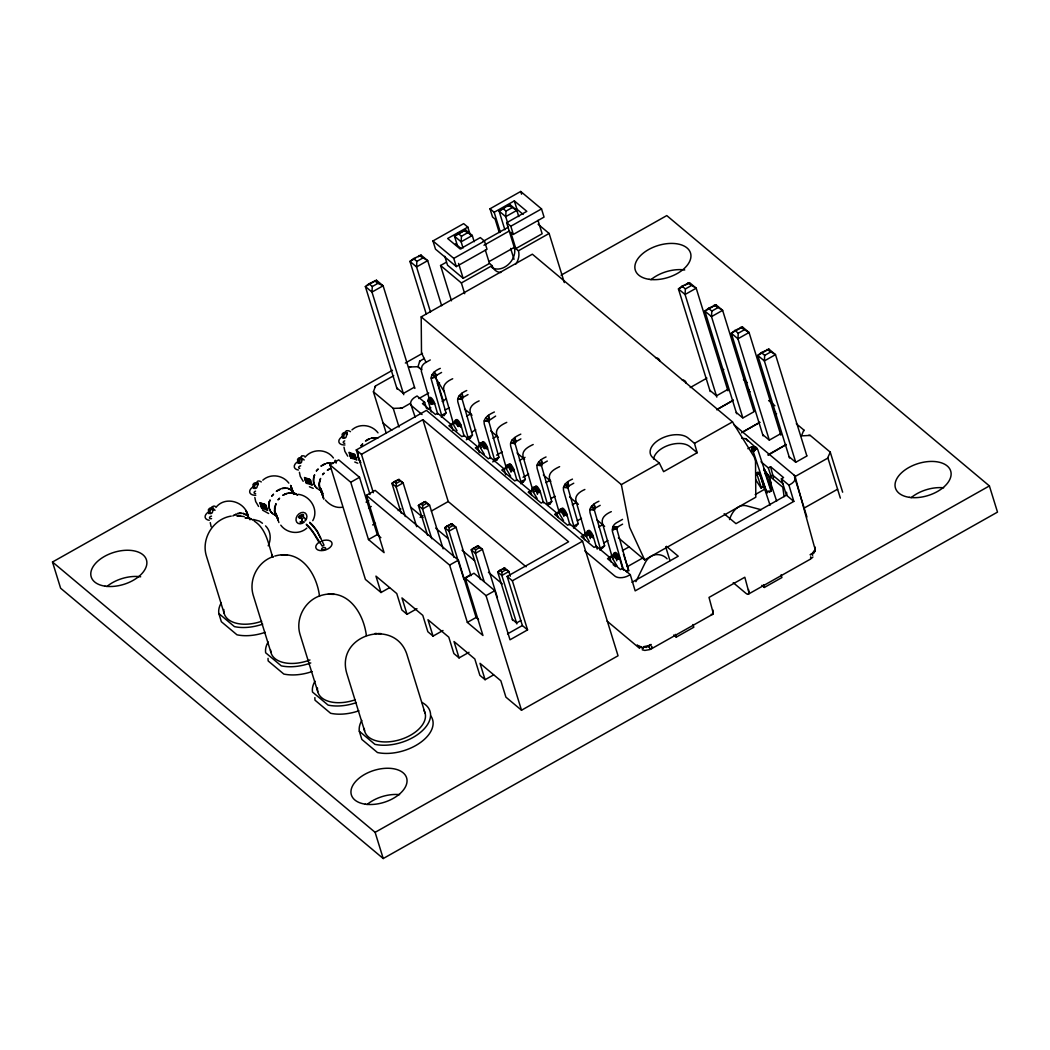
<?xml version="1.0" encoding="UTF-8"?>
<svg xmlns="http://www.w3.org/2000/svg" width="1050" height="1050" viewBox="0 0 1050 1050"><rect width="100%" height="100%" fill="white"/><g stroke="black" fill="none" stroke-linecap="round" stroke-linejoin="round"><path stroke-width="1.5" d="M397.136 389.156L365.361 286.532L368.996 283.749L372.304 286.519L371.976 292.071L403.738 394.695M401.152 513.082L391.952 483.381L394.249 481.622L396.322 483.367L396.126 486.872L405.313 516.574M426.313 314.265L409.946 261.397L413.582 258.615L416.876 261.371L416.548 266.936L430.513 312.021M427.586 535.238L418.386 505.536L420.683 503.777L422.756 505.523L422.559 509.014L431.747 538.716M457.406 245.582L454.519 236.25L458.154 233.468L461.462 236.237L461.134 241.789L463.05 248.01M454.02 557.379L444.819 527.678L447.116 525.919L449.19 527.664L448.993 531.169L463.995 579.626M480.454 579.534L471.253 549.832L473.55 548.074L475.624 549.819L475.414 553.311L484.129 581.451M504.879 229.779L499.104 211.116L502.74 208.333L506.034 211.102L505.706 216.654L507.636 222.876M512.689 620.445L497.687 571.974L499.984 570.229L502.058 571.961L501.848 575.466L516.849 623.923M710.22 391.571L678.444 288.947L682.08 286.164L685.388 288.934L685.059 294.486L716.822 397.11M736.654 413.713L704.878 311.089L708.514 308.306L711.821 311.076L711.493 316.627L742.783 417.703M763.087 435.868L731.312 333.244L734.947 330.461L738.255 333.231L737.927 338.783L769.217 439.845M789.521 458.01L757.746 355.399L761.381 352.603L764.689 355.373L764.361 360.924L795.651 462M768.141 491.098L769.703 491.781L771.356 490.521L757.706 449.387L746.038 438.756L741.772 438.27M842.651 492.188L830.261 452.156L810.219 435.409L801.517 435.868L803.828 430.001L796.307 423.727M830.104 453.298L830.261 452.156L827.807 457.616L840.354 498.12M393.724 375.703L375.546 385.954L373.406 391.781L386.282 433.361M424.318 358.444L419.79 361.174L417.992 366.634L421.706 369.758L417.834 366.712L409.119 367.014L410.878 366.712M300.536 458.154L300.917 456.737M302.033 458.469L301.626 461.921A2.1 1.733 -3.9 0 1 299.145 463.326L299.211 459.034A20.475 5.841 60.6 0 1 302.833 459.624M345.489 431.589L344.019 434.766M360.308 461.987L358.155 457.288L358.299 453.311M210.827 510.195L211.759 507.019L212.901 506.454A21.564 6.156 60.6 0 1 215.184 506.323M803.67 431.143L803.828 430.001M763.928 470.689A3.675 1.011 59.8 0 1 764.111 469.652L767.878 474.666L766.08 476.083L771.028 491.006L769.703 491.781M268.183 545.803C271.412 539.398 270.848 531.038 265.571 525.893M312.769 520.669C319.108 509.696 310.078 495.403 298.069 494.327M431.314 411.863L428.19 400.995L429.817 398.816A4.725 1.404 61.4 0 1 431.288 397.884A4.725 1.404 61.4 0 1 434.372 402.623L437.758 414.238M764.741 470.649L763.757 469.192M765.384 471.476L764.938 470.177L765.384 471.476A4.725 1.299 59.8 0 1 767.038 474.39L765.726 475.151A4.725 1.299 59.8 0 0 764.689 473.169M451.592 425.145L453.023 422.218M478.026 447.287L480.178 442.916M504.459 469.442L506.612 465.058M530.893 491.584L533.046 487.213M557.327 513.739L559.479 509.355M583.761 535.881L585.191 532.967M610.194 558.036L611.625 555.122M635.919 581.648L645.212 562.682A11.904 9.082 -50 0 1 656.591 554.597A21.026 16.052 -50 0 1 667.104 558.823M215.88 507.491C225.593 494.944 246.842 502.307 248.22 517.387M278.893 522.546L275.927 513.293L277.817 518.871M292.806 492.24L290.588 485.363L293.632 494.392M749.149 389.642L748.65 391.571L750.186 391.742M775.582 411.797L775.084 413.726L776.619 413.884M770.07 505.221L764.492 488.394L765.017 487.856L763.468 486.675L762.392 487.279L762.654 486.544L760.935 487.909L755.698 479.706M374.889 387.004L375.546 385.954M419.475 361.856L420.118 360.819M771.028 491.006L767.891 491.846M441.577 372.461L436.774 375.165L435.776 377.239L446.027 412.886L443.966 415.748L443.231 415.131M466.358 439.792L468.051 437.443L472.461 435.041L462.21 399.394L463.208 397.32L468.011 394.603M468.208 437.758L470.4 437.889L472.461 435.041M492.791 461.934L494.484 459.585L498.894 457.183L488.631 420.788L495.639 416.076M496.099 459.428L496.834 460.044L498.894 457.183M522.533 481.569L523.268 482.186L525.328 479.338L515.077 443.691L516.075 441.617L520.879 438.913M548.966 503.724L549.701 504.341L551.762 501.493L541.511 465.846L542.509 463.759L547.312 461.055M573.746 483.21L568.942 485.914L567.932 487.988L578.196 523.635L575.964 526.509M600.18 505.352L595.376 508.056L594.366 510.142L604.629 545.79L602.136 548.428M484.194 448.521L482.265 443.481L484.352 444.675L481.425 442.785L482.606 443.061A4.725 1.404 61.4 0 1 484.155 442.181A4.725 1.404 61.4 0 1 487.239 446.919L490.626 458.535M511.061 472.185L508.699 465.636L510.786 466.83L507.859 464.94L509.04 465.202A4.725 1.404 61.4 0 1 510.589 464.336A4.725 1.404 61.4 0 1 513.673 469.074L517.059 480.69M537.495 494.34L535.133 487.791L537.219 488.985L534.279 487.082L535.474 487.358A4.725 1.404 61.4 0 1 537.009 486.478A4.725 1.404 61.4 0 1 540.107 491.229L543.493 502.832M563.929 516.495L561.566 509.933L563.653 511.127L560.713 509.237L561.908 509.499A4.725 1.404 61.4 0 1 563.443 508.633A4.725 1.404 61.4 0 1 566.541 513.371L569.927 524.987M213.518 507.938L212.468 512.203A2.1 1.733 -3.9 0 1 209.987 513.607L210.052 509.316A20.475 5.841 60.6 0 1 213.675 509.906M258.09 482.803L257.04 487.069A2.1 1.733 -3.9 0 1 254.559 488.473L254.625 484.168A20.475 5.841 60.6 0 1 258.261 484.759M347.248 432.521L346.198 436.787A2.1 1.733 -3.9 0 1 343.717 438.191L343.783 433.886A20.475 5.841 60.6 0 1 347.419 434.477M329.569 468.93L327.338 470.19L330.711 468.444M233.901 515.288L236.184 514.224L232.811 515.957M759.557 473.235A3.675 1.011 59.8 0 0 759.728 473.865L764.098 487.712L763.061 486.872L761.381 487.869L756.814 473.891A4.725 1.299 59.8 0 1 758.166 473.025A4.725 1.299 59.8 0 1 761.355 477.697L766.946 492.936L753.349 451.933L757.063 448.127L752.942 451.395L751.538 451.434L751.813 446.683L756.079 447.182M437.364 383.696L439.543 382.948M305.038 457.209C312.322 448.455 326.681 448.639 333.428 457.984M811.007 558.784L812.936 557.025M622.597 524.147L617.807 526.851L616.796 528.938L628.491 570.491M441.354 417.283L442.352 416.391M467.788 439.425L468.786 438.546M494.222 461.58L495.219 460.701M520.656 483.722L521.876 482.947L521.364 482.514M573.523 528.032L574.744 527.244L573.943 526.352M599.957 550.174L601.178 549.399L600.377 548.507M262.802 480.165C270.493 473.301 282.778 474.967 288.842 483.131M351.96 429.883C359.651 423.019 371.936 424.699 378 432.849M306.81 528.137C299.132 535.001 286.847 533.334 280.783 525.171M814.459 547.024L795.034 476.346M756.814 473.891L758.113 473.117A4.725 1.299 59.8 0 1 758.126 472.014M757.024 474.705L759.728 473.865L764.492 488.394M767.497 491.242L766.198 492.004L766.946 492.936M690.217 387.568L706.913 378.105M733.346 400.247L716.651 409.723L733.32 400.221M741.694 432.666L759.78 422.402M768.193 455.149L786.214 444.557M467.827 227.115L447.654 238.507L460.136 248.968L480.322 237.589L484.483 241.067L487.016 249.257L456.304 266.582L435.488 249.139L432.954 240.949L463.667 223.637L467.827 227.115L470.203 234.793M499.275 232.549L495.127 219.148L492.529 216.969L489.996 208.793L520.708 191.468L541.524 208.911L544.058 217.088L513.345 234.412L510.746 232.234L515.812 248.601L518.411 250.779A15.763 12.036 -50 0 1 515.904 264.009M489.996 208.793L494.156 212.271L514.342 200.891L526.824 211.352L506.651 222.744L514.251 247.301A15.763 12.036 -50 0 1 508.161 264.652A15.763 12.036 -50 0 1 491.584 267.291M368.996 283.749L376.504 280.245L383.119 285.784L414.881 388.408M413.582 258.615L421.089 255.111L427.691 260.649L441.656 305.734M458.154 233.468L465.662 229.963L472.277 235.502L474.206 241.723M502.74 208.333L510.248 204.829L516.849 210.368L518.779 216.589M366.752 285.744L376.504 280.245M415.511 258.248L409.946 261.397L416.548 266.936L427.691 260.649L419.147 255.465M418.307 256.686L421.089 255.111M465.662 229.963L454.519 236.25L461.134 241.789L472.277 235.502L463.733 230.331M504.669 207.966L499.104 211.116L505.706 216.654L516.849 210.368L508.305 205.183M507.465 206.404L510.248 204.829M372.304 286.519L377.869 283.382L383.119 285.784L371.976 292.071L365.361 286.532M416.876 261.371L422.454 258.234M461.462 236.237L467.027 233.1M506.034 211.102L511.613 207.952M451.487 300.812L440.554 265.506L446.145 262.356M483.092 241.369L508.371 227.115M432.954 240.949L453.771 258.392L484.483 241.067M506.651 222.744L510.812 226.223L541.524 208.911M483.984 245.254L509.526 230.843M489.051 261.621L514.592 247.209M444.78 256.292L447.549 265.217L463.155 278.303L489.484 263.445L492.083 265.624A15.763 12.036 -50 0 0 500.811 272.527M515.812 248.601L542.141 233.756L537.994 220.356M440.554 265.506L461.37 282.949L492.083 265.624M518.411 250.779L549.124 233.468L564.322 282.581M426.103 362.434L421.496 352.931L421.194 316.877L532.35 254.192L732.506 421.903L754.241 457.065L755.514 461.16L755.816 497.214L644.661 559.899L618.398 537.889M561.067 275.205L666.776 215.591L989.389 485.927L997.5 512.111L383.224 858.533L60.611 588.21L52.5 562.012L392.49 370.269M405.352 363.024L422.494 353.351M430.264 359.953L425.473 362.657A6.943 5.303 -50 0 0 421.89 366.489L421.326 371.227L430.723 403.909M440.304 368.366C435.881 370.256 430.054 373.971 431.366 379.641L441.617 415.288L446.027 412.886M414.488 387.148L403.344 393.435L396.742 387.896M452.694 378.748C448.271 380.638 442.431 384.352 443.743 390.023L454.007 425.67L457.039 430.723M373.406 391.781L393.238 408.398L402.032 408.069L410.458 403.305M418.898 398.541L428.728 392.989M426.497 408.306L424.659 402.36L422.467 403.594L435.474 414.488L437.666 413.254L451.093 424.502L452.931 430.461M389.537 587.698L381.019 592.502L365.413 579.416L329.936 464.822L338.704 459.874L359.52 477.317L377.265 534.607L380.861 537.626M370.033 494.484L356.265 449.977L426.458 410.379L582.566 541.183L618.043 655.778L521.509 710.22L505.903 697.134L500.837 680.767L480.021 663.324L485.087 679.704L493.605 674.901M427.993 409.329L430.828 407.728M442.155 401.336L446.408 398.947M466.738 390.521C462.315 392.411 456.488 396.126 457.8 401.796L468.051 437.443M356.265 449.977L361.462 454.335L422.887 419.685L568.588 541.774L507.163 576.411L522.362 625.524L527.559 629.895L510.011 639.791L494.812 590.678L473.996 573.234L465.229 578.183L482.961 635.486L467.355 622.401L449.61 565.097L366.358 495.337L375.139 490.389L458.391 560.149L476.123 617.452L478.524 619.461M445.148 410.025L449.348 407.663M682.08 286.164L689.601 282.66L696.203 288.199L727.965 390.823M479.128 400.89C474.705 402.78 468.864 406.494 470.177 412.178L480.441 447.812L484.234 454.138M682.631 286.584L678.444 288.947L685.059 294.486L696.203 288.199L687.658 283.014M685.414 285.022L688.196 283.447M685.388 288.934L690.966 285.784M451.093 424.502L448.901 425.736L461.908 436.642L464.1 435.409L477.527 446.657L479.364 452.602M451.146 424.883L453.954 423.308M466.567 416.194L470.767 413.818M329.936 464.822L350.752 482.265L359.52 477.317M494.379 411.994C489.759 414.133 482.829 417.677 484.234 423.951L494.484 459.585M471.581 432.18L475.781 429.804M394.249 481.622L398.974 479.417L403.134 482.908L416.692 526.68M398.974 479.417L391.952 483.381L396.126 486.872L403.134 482.908L397.753 479.64M396.322 483.367L399.84 481.386M708.514 308.306L716.034 304.815L722.636 310.341L753.926 411.416M506.756 422.363C502.149 424.515 495.219 428.059 496.611 434.319L506.874 469.967L510.667 476.28M366.056 502.136L368.76 500.614M716.034 304.815L704.878 311.089L711.493 316.627L722.636 310.341L714.092 305.169M711.821 311.076L717.399 307.939M368.563 508.016L371.267 506.494M477.527 446.657L475.335 447.891L488.342 458.784L490.534 457.551L503.961 468.799L505.798 474.758M477.579 447.038L480.388 445.449M493.001 438.336L497.201 435.96M520.8 434.136C516.193 436.288 509.263 439.832 510.667 446.092L520.918 481.74L525.328 479.338M372.671 524.921L375.506 523.333M398.147 510.562L400.982 508.961M496.611 455.123L502.215 451.959M420.683 503.777L425.408 501.572L429.568 505.063L443.126 548.835M425.408 501.572L418.386 505.536L422.559 509.014L429.568 505.063L424.187 501.795M422.756 505.523L426.274 503.541M734.947 330.461L742.468 326.957L749.07 332.496L780.832 435.12M533.19 444.517C528.583 446.657 521.653 450.201 523.044 456.474L533.308 492.122L537.101 498.435M734.108 331.669L731.312 333.244L737.927 338.783L749.07 332.496L740.526 327.311M736.89 330.107L742.468 326.957M350.752 482.265L368.484 539.556L377.265 534.607M738.255 333.231L743.833 330.081M503.961 468.799L501.769 470.046L514.776 480.939L516.967 479.706L530.394 490.954L531.773 495.416M504.013 469.179L506.822 467.604M519.435 460.491L525.039 457.327M420.144 517.387L422.953 515.799M431.379 511.048L448.232 501.546L526.102 566.79M546.039 456.96C541.616 458.85 535.789 462.564 537.101 468.248L547.352 503.895L551.762 501.493M523.044 477.264L528.649 474.101M447.116 525.919L451.841 523.714L456.002 527.205L471.004 575.676M451.841 523.714L444.819 527.678L448.993 531.169L456.002 527.205L450.621 523.95M449.19 527.664L452.708 525.683M761.381 352.603L768.902 349.112L775.504 354.651L806.794 455.713M559.624 466.659C555.017 468.812 548.087 472.356 549.478 478.616L559.742 514.264L563.535 520.577M768.902 349.112L757.746 355.399L764.361 360.924L775.504 354.651L766.959 349.466M764.689 355.373L770.267 352.236M530.394 490.954L528.202 492.188L541.209 503.094L543.401 501.848L556.828 513.096L558.206 517.571M529.043 492.122L533.256 489.746M545.869 482.633L550.069 480.27M727.584 389.55L716.428 395.837L709.826 390.298M572.473 479.115C568.05 481.005 562.222 484.719 563.535 490.389L573.786 526.037L578.196 523.635M550.883 498.632L555.082 496.256M473.55 548.074L478.275 545.869L482.436 549.36L497.438 597.817M478.275 545.869L471.253 549.832L475.414 553.311L482.436 549.36L477.054 546.092M475.624 549.819L479.141 547.837M449.61 565.097L458.391 560.149M584.863 489.484C580.44 491.374 574.599 495.088 575.912 500.771L586.176 536.419L589.207 541.472M556.828 513.096L554.636 514.342L567.643 525.236L569.835 524.003L583.262 535.251L584.64 539.713M555.476 514.277L559.689 511.901M572.303 504.788L576.503 502.412M421.194 316.877L621.351 484.588L659.374 463.142L663.6 471.673L697.161 452.734L694.483 443.349L688.065 437.981A21.026 12.18 -17.2 0 0 660.109 439.149A21.026 12.18 -17.2 0 0 652.956 457.774L659.374 463.142M694.483 443.349L732.506 421.903M754.018 411.705L742.862 417.992L736.26 412.453M598.907 501.257C594.484 503.147 588.656 506.861 589.969 512.544L600.219 548.192L604.629 545.79M463.68 578.642L470.702 574.678M381.019 592.502L375.952 576.122L396.769 593.565L401.835 609.932L407.033 614.303L416.968 608.698M577.316 520.774L581.516 518.411M741.628 432.587L759.754 422.363M499.984 570.229L504.709 568.024L508.869 571.502L510.326 576.201M504.709 568.024L497.687 571.974L501.848 575.466L508.869 571.502L503.488 568.247M502.058 571.961L505.575 569.992M611.297 511.639C606.874 513.529 601.033 517.243 602.346 522.913L612.609 558.561L617.151 566.147M583.262 535.251L581.07 536.484L594.077 547.391L596.269 546.158L609.696 557.406L611.074 561.868M583.314 535.631L586.11 534.043M598.736 526.929L602.936 524.567M465.229 578.183L486.032 595.626L494.812 590.678M507.163 576.411L512.361 580.781L582.566 541.183M622.532 519.383L616.534 522.756A6.943 5.303 -50 0 0 612.951 526.601L612.386 531.339L623.582 570.242M747.876 448.691L751.813 446.683L752.286 451.211L754.819 446.604L753.349 451.933M780.452 433.847L769.296 440.134L762.694 434.595M407.033 614.303L401.966 597.923L422.783 615.366L427.849 631.732L433.046 636.103L442.982 630.499M603.75 542.929L607.95 540.553M467.355 622.401L476.123 617.452M768.062 454.729L786.188 444.517M609.696 557.406L607.504 558.639L620.511 569.533L622.702 568.299L630.289 574.652L635.171 590.874L793.826 501.401L788.944 485.179L781.358 478.826L783.562 477.592L770.543 466.686L768.351 467.919L761.027 461.79M609.748 557.773L612.544 556.198M622.361 550.659L629.37 546.709M806.886 456.002L795.729 462.289L789.128 456.75M520.761 620.563L516.548 622.939L512.387 619.447M433.046 636.103L427.98 619.723L448.796 637.166L453.863 653.533L459.073 657.904L469.009 652.299M507.517 633.898L522.362 625.524M627.375 566.659L642.797 557.957M755.199 494.576L765.017 489.038M827.951 458.023L794.496 476.884L806.912 516.981M630.289 574.652L628.819 575.479A10.513 6.09 -17.2 0 1 614.841 576.069L584.798 550.896M788.944 485.179L790.414 484.352A10.513 6.09 -17.2 0 0 793.984 475.046M631.969 582.304L678.234 556.211L666.409 546.302M793.826 501.401L786.424 495.193L735.971 523.648L724.146 513.739M804.156 508.069L837.598 489.208M650.672 649.228L649.674 648.992L650.672 649.228L712.924 614.119M748.046 594.313L810.311 559.204M673.746 635.027L676.253 637.127L693.801 627.231L692.961 624.501M761.841 585.336L764.361 587.449L781.909 577.539L781.069 574.822M52.5 562.012L375.113 832.335L989.389 485.927M429.817 398.816L428.505 399.525A4.725 1.404 61.4 0 1 429.962 398.606A4.725 1.404 61.4 0 1 433.046 403.344L434.372 402.623M434.7 403.567L431.97 404.342L428.426 399.564A3.675 1.089 61.4 0 0 428.321 401.284L428.19 400.995M456.251 420.958L454.939 421.68A4.725 1.404 61.4 0 1 456.396 420.761A4.725 1.404 61.4 0 1 459.48 425.499L460.806 424.777A4.725 1.404 61.4 0 0 457.721 420.039A4.725 1.404 61.4 0 0 456.251 420.958L457.761 426.366M456.448 421.798L454.755 423.426A3.675 1.089 61.4 0 1 454.86 421.706L458.404 426.484L461.134 425.723L460.806 424.777M456.212 424.462L458.417 423.268L460.779 427.219M482.685 443.113L481.359 443.835A3.675 1.089 61.4 0 0 481.189 445.581L482.882 443.94M480.441 447.812L484.851 445.41L487.213 449.361M487.239 446.919L485.914 447.641A4.725 1.404 61.4 0 0 482.829 442.903A4.725 1.404 61.4 0 0 481.359 443.835L484.837 448.639L487.567 447.877M509.119 465.255L507.793 465.977A3.675 1.089 61.4 0 0 507.623 467.736L509.316 466.095M513.673 469.074L512.347 469.796A4.725 1.404 61.4 0 0 509.263 465.058A4.725 1.404 61.4 0 0 507.793 465.977L511.271 470.781L514.001 470.019M535.553 487.41L534.227 488.132A3.675 1.089 61.4 0 0 534.056 489.877L535.749 488.237M533.308 492.122L537.718 489.72L536.826 486.609M540.107 491.229L538.781 491.938A4.725 1.404 61.4 0 0 535.697 487.2A4.725 1.404 61.4 0 0 534.227 488.132L537.705 492.936L540.435 492.174M561.986 509.552L560.661 510.274A3.675 1.089 61.4 0 0 560.49 512.033L562.183 510.392M561.947 513.069L564.152 511.862L566.514 515.812M566.541 513.371L565.215 514.093A4.725 1.404 61.4 0 0 562.131 509.355A4.725 1.404 61.4 0 0 560.661 510.274L564.139 515.091L566.856 514.316M588.42 531.707L587.094 532.429A4.725 1.404 61.4 0 1 588.564 531.497A4.725 1.404 61.4 0 1 591.649 536.248L592.974 535.526A4.725 1.404 61.4 0 0 589.877 530.788A4.725 1.404 61.4 0 0 588.42 531.707L590.363 538.637M588.617 532.547L586.924 534.174A3.675 1.089 61.4 0 1 587.029 532.455L590.572 537.232L593.289 536.471L592.974 535.526M586.176 536.419L590.586 534.017L592.948 537.954M619.408 557.668L618.082 558.39A4.725 1.404 61.4 0 0 614.998 553.652A4.725 1.404 61.4 0 0 613.528 554.571L614.854 553.862L615.051 554.689L613.357 556.329A3.675 1.089 61.4 0 1 613.462 554.61L617.006 559.387L619.723 558.613L619.408 557.668A4.725 1.404 61.4 0 0 616.914 553.508A4.725 1.404 61.4 0 0 614.919 552.72M612.609 558.561L617.019 556.159L618.594 558.797M320.696 541.629L319.2 542.627L314.055 533.964A20.475 5.841 60.6 0 0 306.587 525.092L306.324 524.239A21.564 6.156 60.6 0 1 314.186 533.597L322.245 546.092A2.1 0.853 -21.8 0 0 323.991 545.107L317.586 531.681A21.564 6.156 60.6 0 0 309.724 522.336L309.986 523.176A20.475 5.841 60.6 0 1 317.441 532.061L320.644 538.125M271.504 557.222C257.014 563.023 248.758 580.099 253.181 595.087L270.926 652.378M771.553 488.854L769.742 476.319L772.642 475.125L783.287 484.037M245.779 517.939L248.482 518.083L245.031 517.886M650.147 649.53L644.857 650.423L642.219 649.793M231.236 516.088C213.36 518.805 201.036 538.545 206.351 555.844L224.083 613.148M274.746 556.093C300.694 548.559 316.759 573.654 319.528 596.242M435.776 377.239L431.156 378.144L435.763 376.491L431.931 374.916L436.131 375.729L434.083 372.094L436.774 375.165M616.796 528.938L612.176 529.83L616.796 528.176L612.373 528.216L617.164 527.415L612.951 526.601L617.807 526.851M400.221 408.332L402.032 408.069M366.358 635.486C363.589 612.898 347.524 587.803 321.576 595.324C305.34 599.773 295.155 618.188 300.011 634.331L317.756 691.622M425.171 713.449L407.439 656.145C396.572 616.613 334.95 634.2 346.841 673.562L364.586 730.866M547.732 505.444L547.798 504.669M342.234 507.229C335.698 508.397 329.529 504.788 325.356 500.036M244.007 513.739L242.773 513.306L247.314 515.484L249.874 519.173M723.765 369.587L722.216 369.416M236.631 515.812L244.243 516.534M237.668 515.826L240.621 515.904M284.498 555.056L287.451 555.148M331.327 594.3L334.281 594.379M378.158 633.544L381.111 633.622M281.374 554.991L283.461 555.043M328.204 594.221L330.291 594.287M375.034 633.465L377.121 633.531M299.985 459.926L299.775 462.315A2.1 1.522 -11 0 0 298.016 463.299L297.544 459.375L298.659 458.089A21.564 6.156 60.6 0 1 304.211 459.979M254.861 485.034L257.473 481.32A21.564 6.156 60.6 0 1 261.306 481.937M808.671 435.343L810.219 435.409M462.21 399.394L457.787 398.672L462.197 398.633L459.296 395.548L462.564 397.871L461.947 393.225L463.208 397.32M488.644 421.536L484.208 420.827L488.631 420.788L485.73 417.69L488.998 420.026L488.381 415.367L489.641 419.462M515.077 443.691L510.641 442.982L515.064 442.929L512.164 439.845L515.432 442.181L514.815 437.522L516.075 441.617M541.511 465.846L537.075 465.124L541.498 465.084L538.597 462L541.866 464.323L541.249 459.664L542.509 463.759M567.932 487.988L563.509 487.279L567.932 487.239L565.031 484.142L568.299 486.478L567.683 481.819L568.942 485.914M594.366 510.142L589.942 509.421L594.366 509.381L591.465 506.297L594.733 508.62L594.116 503.974L595.376 508.056M253.496 519.474L259.429 521.128L262.447 523.268M357.801 463.221L354.782 462.026M313.228 488.355L309.422 486.754M268.642 513.503L262.592 510.169M320.749 490.192L318.78 489.484L321.812 490.389M761.132 509.723L746.183 505.733A11.904 9.082 -50 0 0 733.924 510.983A21.026 16.052 -50 0 0 729.553 519.579M376.517 437.876L377.738 438.322M331.931 463.024L333.165 463.457M250.937 518.884L249.388 518.254A15.094 11.524 -50 0 1 252.144 519.619L253.024 520.262M760.633 487.502L761.381 487.869M244.991 514.093L247.314 515.484L250.005 519.776M272.895 556.749L273 556.815A21.564 6.156 60.6 0 0 271.674 554.886M277.988 519.553L277.147 516.915L277.856 520.262M254.31 521.141C266.464 528.885 268.472 544.517 272.698 557.012M346.211 430.697L346.631 431.038A21.564 6.156 60.6 0 1 350.464 431.655M301.626 455.831L302.059 456.173A21.564 6.156 60.6 0 1 304.342 456.041M322.442 492.883L323.295 493.592M743.439 379.417L747.206 382.567M768.626 400.523L774.887 405.759M538.099 224.227L549.124 233.468M516.902 209.173L523.149 214.41M733.897 424.686L793.984 475.046M769.742 476.319L782.762 487.213L784.114 496.611M768.534 480.204L770.976 482.252M455.477 243.823L461.331 248.719M697.161 452.734L689.824 446.591A20.108 11.642 -17.2 0 0 668.601 445.266A20.108 11.642 -17.2 0 0 653.586 459.034M374.574 280.613L377.869 283.382M733.241 582.684L745.802 593.224A10.513 3.006 60.6 0 0 749.044 592.961L744.817 577.238L709.013 597.424L713.239 613.161A10.513 3.006 60.6 0 1 711.257 614.263M464.52 408.949L472.027 415.236M490.796 430.959L498.304 437.259M517.059 452.983L524.567 459.27M543.336 474.994L550.843 481.281M569.599 497.004L578.366 504.341M597.122 520.065L604.629 526.352M424.659 402.36L417.073 395.994L415.603 396.834A10.513 6.09 -17.2 0 0 412.033 406.14L422.048 414.527M613.134 564.637L615.497 566.619M383.066 422.966L391.742 430.238M607.136 621.154L639.634 648.388M410.576 507.071L423.137 517.597M435.697 528.124L448.245 538.65M462.066 550.226L474.626 560.753M488.447 572.329L502.254 583.905M368.484 539.556L384.09 552.641L366.358 495.337M485.087 679.704L479.876 675.334L474.81 658.967L454.007 641.524L459.073 657.904M221.327 602.726A36.789 21.315 -17.2 0 0 218.833 613.541L234.439 626.627A36.789 21.315 -17.2 0 0 262.697 624.133M361.817 720.444A36.789 21.315 -17.2 0 0 359.323 731.259L374.929 744.345A36.789 21.315 -17.2 0 0 421.627 731.378A36.789 21.315 -17.2 0 0 421.837 702.384M627.533 571.528L626.784 570.596M746.038 438.756L747.666 440.961M322.442 495.114C315.945 473.747 329.713 518.477 320.499 488.145L321.851 492.096M292.609 491.111L290.732 485.756M248.023 516.246L248.85 518.319L246.002 510.51M548.73 503.239L549.701 504.341M522.296 481.084L523.268 482.186M495.863 458.942L496.834 460.044M469.429 436.787L470.4 437.889M293.514 492.266L291.349 489.969L287.359 488.158L291.887 490.337L294.446 494.025M628.858 570.819L624.133 556.211M347.747 456.159L344.846 451.277L343.993 447.169M303.174 481.307L300.274 476.411L299.408 472.316M258.589 506.441L255.688 501.559L254.835 497.451M321.431 491.925L319.567 488.631A15.094 11.524 -50 0 1 318.977 485.323L320.565 478.472L319.095 482.961L320.447 490.547A15.094 11.524 -50 0 0 321.694 492.188M276.859 517.059L274.982 513.765A15.094 11.524 -50 0 1 274.404 510.471L275.979 503.606L274.522 508.095L275.874 515.694A15.094 11.524 -50 0 0 277.869 518.018M435.304 377.304L444.504 392.175M537.718 489.72L539.293 492.345M513.647 471.516L510.392 464.467M644.661 559.899L629.633 527.336L621.351 484.588M247.761 516.206L247.183 513.188M335.16 460.228L336.118 462.761M246.146 510.891L248.194 516.416L247.314 513.542M410.983 404.841L415.144 417.073M335.304 460.609L336.066 462.853M323.466 497.411L321.3 491.702L322.298 494.76M767.878 474.666L776.646 501.073M781.358 478.826L786.424 495.193M770.543 466.686L773.535 477.986M768.351 467.919L771.12 476.858M763.521 584.719L764.361 587.449M665.7 546.853L669.979 560.7M675.413 634.397L676.253 637.127M520.708 191.468L521.548 194.198M514.342 200.891L517.243 210.249M510.812 226.223L513.345 234.412M510.654 248.43L514.028 259.311M494.156 212.271L500.338 232.221M596.269 546.158L597.188 549.124M485.336 250.058L489.484 263.445M458.548 263.419L463.155 278.303M453.771 258.392L456.304 266.582M461.37 282.949L464.691 293.698M512.361 580.781L527.559 629.895M437.824 383.263L443.612 401.966M486.032 595.626L521.509 710.22M422.887 419.685L448.232 501.546M393.238 408.398L399.039 427.114M361.462 454.335L373.341 492.699M359.323 731.259L361.856 739.449L377.462 752.535A36.789 21.315 -17.2 0 0 419.488 743.203A36.789 21.315 -17.2 0 0 430.894 716.034M375.113 832.335L383.224 858.533M218.833 613.541L221.366 621.731L236.972 634.804A36.789 21.315 -17.2 0 0 265.23 632.323M619.723 558.613L622.794 569.284M615.051 554.689L616.796 560.792M593.289 536.471L596.361 547.142M461.134 425.723L464.192 436.393M430.014 399.643L431.327 404.224M293.423 493.172L291.9 488.408M211.116 526.693L210.249 522.598M291.769 488.04L292.478 491.387M357.971 454.466L358.181 455.674A15.094 11.524 -50 0 0 358.772 458.981L359.651 460.898A15.094 11.524 -50 0 0 360.898 462.538M748.519 589.536L749.044 592.961M712.714 609.735L713.239 613.161M786.542 492.24L787.001 495.364M623.372 554.256A4.725 1.404 61.4 0 1 623.818 555.266M423.741 710.141A31.539 18.27 -17.2 0 1 400.208 739.633A31.539 18.27 -17.2 0 1 364.271 728.477M355.346 699.746A31.539 18.27 -17.2 0 1 317.481 687.986M356.357 702.621A36.789 21.315 -17.2 0 1 328.099 705.101L312.493 692.029A36.789 21.315 -17.2 0 1 314.987 681.201M358.89 710.797A36.789 21.315 -17.2 0 1 330.632 713.291L315.026 700.206A36.789 21.315 -17.2 0 1 314.882 697.607M309.96 659.964A31.539 18.27 -17.2 0 1 270.611 649.989M310.774 662.931A36.789 21.315 -17.2 0 1 281.269 665.857L265.663 652.785A36.789 21.315 -17.2 0 1 268.157 641.957M312.06 671.554A36.789 21.315 -17.2 0 1 283.802 674.047L268.196 660.975A36.789 21.315 -17.2 0 1 268.052 658.363M261.686 621.259A31.539 18.27 -17.2 0 1 223.821 609.512M211.575 518.634A2.1 1.221 -17.2 0 1 209.501 517.794A2.1 1.221 -17.2 0 1 211.523 516.128M215.053 510.261A21.564 6.156 60.6 0 0 209.501 508.371L208.386 509.657L208.858 513.581A2.1 1.522 -11 0 1 210.617 512.597M271.609 555.358A20.475 5.841 60.6 0 1 272.869 557.196M255.623 493.553A2.1 1.221 -17.2 0 1 254.087 492.66A2.1 1.221 -17.2 0 1 255.57 491.137M257.906 483.853A21.564 6.156 60.6 0 0 254.087 483.223L252.958 484.523L253.444 488.447A2.1 1.522 -11 0 1 254.664 487.567M304.29 522.073A6.313 4.817 -50 0 1 296.008 520.17A6.313 4.817 -50 0 1 303.24 512.374A6.313 4.817 -50 0 1 305.406 520.866M305.143 520.301A2.1 1.601 -50 0 0 303.502 518.004L303.476 515.668L302.019 515.694L303.502 514.618L303.056 516.548L302.623 514.513A4.2 3.216 -50 0 0 299.854 515.681L298.541 517.427L300.471 518.398L299.854 515.681L302.229 518.923A2.1 1.601 -50 0 0 303.581 521.679L299.972 522.047L302.544 521.299L300.864 522.165A4.2 3.216 -50 0 0 302.754 521.614M299.709 468.392A2.1 1.221 -17.2 0 1 298.725 467.184A2.1 1.221 -17.2 0 1 300.681 465.846M344.781 443.271A2.1 1.221 -17.2 0 1 343.245 442.378A2.1 1.221 -17.2 0 1 344.728 440.856M347.064 433.571A21.564 6.156 60.6 0 0 343.245 432.954L342.116 434.241L342.602 438.165A2.1 1.522 -11 0 1 343.822 437.299M682.001 379.746A8.413 4.869 -17.2 0 1 686.162 383.237M655.567 357.604A8.413 4.869 -17.2 0 1 659.728 361.082M298.41 470.019A8.413 4.869 -17.2 0 1 298.239 461.357M321.707 540.973A8.413 4.869 -17.2 0 1 331.957 544.569A8.413 4.869 -17.2 0 1 319.305 550.423A8.413 4.869 -17.2 0 1 319.751 541.879M255.806 495.259A8.413 4.869 -17.2 0 1 249.743 492.319A8.413 4.869 -17.2 0 1 253.667 486.504M209.252 520.301A8.413 4.869 -17.2 0 1 209.081 511.639M344.964 444.977A8.413 4.869 -17.2 0 1 338.901 442.037A8.413 4.869 -17.2 0 1 342.825 436.223M650.934 279.681A28.914 16.747 -17.2 0 1 684.744 269.968M911.111 497.687A28.914 16.747 -17.2 0 1 943.635 487.804M367.041 804.523A28.914 16.747 -17.2 0 1 399.551 794.64M106.864 586.517A28.914 16.747 -17.2 0 1 140.674 576.791M815.272 548.927L815.246 551.499L814.734 546.84L815.272 548.927M810.771 557.156L810.626 558.232L810.771 557.156M638.216 646.406L637.166 645.054L643.217 648.519L640.959 646.616L638.216 646.406M269.246 501.782C268.157 506.113 269.141 511.298 273.013 513.936L272.488 513.516A15.094 11.524 -50 0 1 270.493 511.179L269.614 509.263A15.094 11.524 -50 0 1 269.023 505.956L269.141 503.593A15.094 11.524 -50 0 1 270.073 499.958L269.246 501.782M313.832 476.648C312.743 480.979 313.714 486.15 317.586 488.801L317.074 488.368A15.094 11.524 -50 0 1 315.079 486.045L314.186 484.116A15.094 11.524 -50 0 1 313.596 480.821L313.714 478.446A15.094 11.524 -50 0 1 314.646 474.81L313.832 476.648M651.591 646.38L651.656 647.876L651.591 646.38M649.543 645.409L649.058 647.482L648.703 645.619L651.131 644.464L649.543 645.409M627.165 571.213L626.391 571.554L627.165 571.213M814.8 550.095L814.052 552.93L810.101 554.807L811.611 554.006L812.674 555.214L812.201 553.416L814.8 550.095M266.569 508.318L266.031 509.539L267.645 510.366L265.755 504.774L259.888 502.674L261.66 508.371L266.031 509.539L260.951 505.851L260.387 502.871L266.569 508.318M311.141 483.184L310.616 484.391L312.231 485.218L310.341 479.627L304.474 477.527L306.233 483.223L310.616 484.391L305.537 480.716L304.959 477.724L311.141 483.184M355.727 458.049L355.189 459.257L356.803 460.084L354.913 454.492L349.046 452.392L350.818 458.089L355.189 459.257L350.109 455.569L349.545 452.589L355.727 458.049M299.985 517.151L299.539 517.886L299.106 516.495L302.229 518.923L300.576 516.508L299.985 517.151M429.174 398.383L431.484 400.378L429.174 398.383M455.608 420.525L457.918 422.533L455.608 420.525M587.777 531.274L590.087 533.282L587.777 531.274M614.211 553.429L616.521 555.424L614.211 553.429M273.446 494.327L271.845 496.007L273.446 494.327M278.814 498.829L277.988 499.866L279.602 498.238L278.814 498.829M318.019 469.179L316.418 470.859L318.019 469.179M323.4 473.694L322.56 474.731L324.174 473.091L323.4 473.694M362.604 444.045L361.003 445.725L362.604 444.045M284.996 494.077L282.765 495.324L287.529 493.277L284.996 494.077M278.998 489.602L276.308 491.282L280.757 489.077L278.998 489.602M323.571 464.467L320.893 466.134L325.342 463.942L323.571 464.467M368.156 439.32L365.466 441L369.915 438.795L368.156 439.32M265.912 506.008L262.119 508.502L260.951 505.851L264.364 504.131L265.912 506.008M310.485 480.874L306.705 483.354L305.537 480.716L308.936 478.984L310.485 480.874M355.071 455.726L351.291 458.22L350.109 455.569L353.522 453.849L355.071 455.726M648.703 645.619L646.406 647.469L643.427 646.734L648.703 645.619M373.813 437.732L370.978 438.217L375.637 437.929L373.813 437.732M329.228 462.866L326.392 463.352L331.052 463.063L329.228 462.866M284.655 488.001L281.82 488.499L286.479 488.211L284.655 488.001M240.069 513.148L237.234 513.634L241.894 513.345L240.069 513.148M290.745 492.673L288.461 492.923L293.068 492.949L290.745 492.673M809.051 559.361L809.051 559.361M276.176 515.327L274.207 514.618L276.176 515.327M295.522 493.736L293.961 493.106A15.094 11.524 -50 0 1 296.73 494.471L297.596 495.127L295.522 493.736M322.626 550.095A2.1 1.221 -17.2 0 0 325.671 548.389A2.1 1.221 -17.2 0 0 322.586 547.929A2.1 1.221 -17.2 0 0 322.626 550.095M649.149 279.326A28.914 16.747 -17.2 0 0 690.953 255.754A28.914 16.747 -17.2 0 0 648.585 249.559A28.914 16.747 -17.2 0 0 649.149 279.326M909.326 497.333A28.914 16.747 -17.2 0 0 951.129 473.76A28.914 16.747 -17.2 0 0 908.762 467.565A28.914 16.747 -17.2 0 0 909.326 497.333M365.256 804.169A28.914 16.747 -17.2 0 0 407.046 780.596A28.914 16.747 -17.2 0 0 364.678 774.401A28.914 16.747 -17.2 0 0 365.256 804.169M105.079 586.163A28.914 16.747 -17.2 0 0 146.882 562.59A28.914 16.747 -17.2 0 0 104.514 556.395A28.914 16.747 -17.2 0 0 105.079 586.163"/></g></svg>
